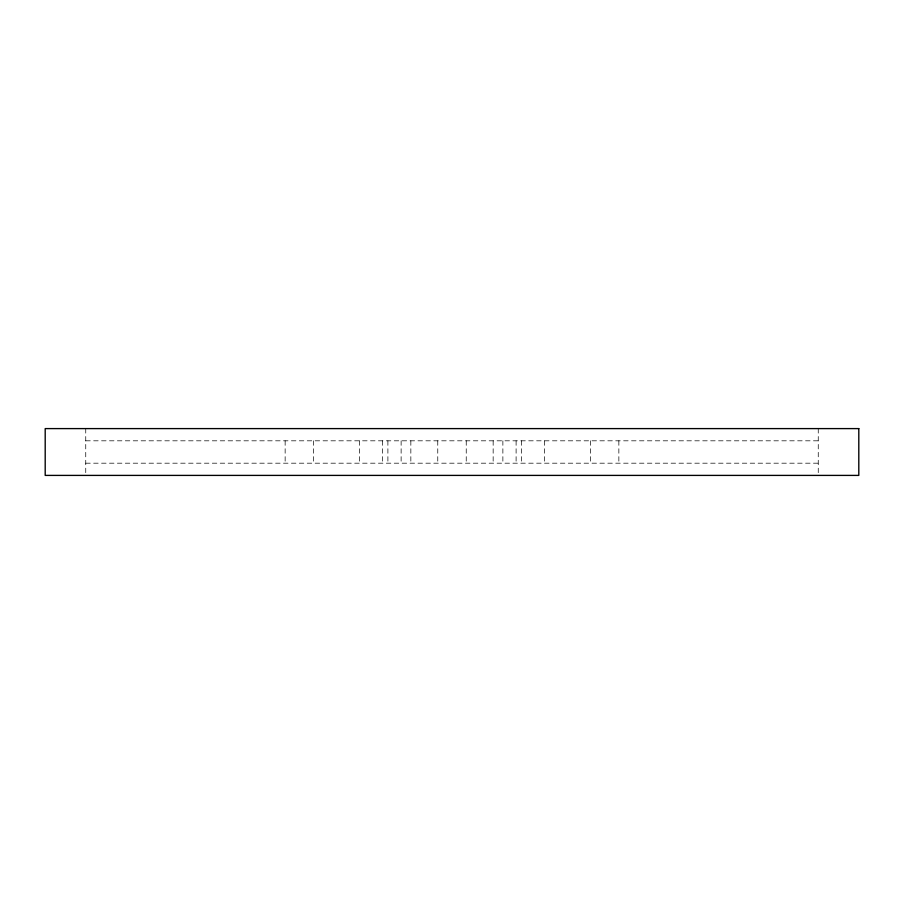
<?xml version="1.0" encoding="UTF-8"?>
<svg xmlns="http://www.w3.org/2000/svg" width="904" height="904" viewBox="0 0 904 904"><rect width="100%" height="100%" fill="white"/><g stroke="black" fill="none" stroke-linecap="round" stroke-linejoin="round"><path stroke-width="0.68" stroke-dasharray="4.52 3.39" d="M85.744 440.813L818.256 440.813M85.744 463.187L818.256 463.187M818.256 428.598L818.256 475.402M618.856 440.813L618.856 463.187M590.369 440.813L590.369 463.187M544.581 440.813L544.581 463.187M521.642 440.813L521.642 463.187M516.105 440.813L516.105 463.187M502.873 440.813L502.873 463.187M493.155 440.813L493.155 463.187M466.238 440.813L466.238 463.187M437.762 440.813L437.762 463.187M410.845 440.813L410.845 463.187M401.127 440.813L401.127 463.187M387.895 440.813L387.895 463.187M382.358 440.813L382.358 463.187M359.419 440.813L359.419 463.187M313.631 440.813L313.631 463.187M285.144 440.813L285.144 463.187M85.744 428.598L85.744 475.402"/><path stroke-width="1.36" d="M858.8 428.598L45.2 428.598L45.2 475.402L858.8 475.402L858.8 428.598"/></g></svg>
